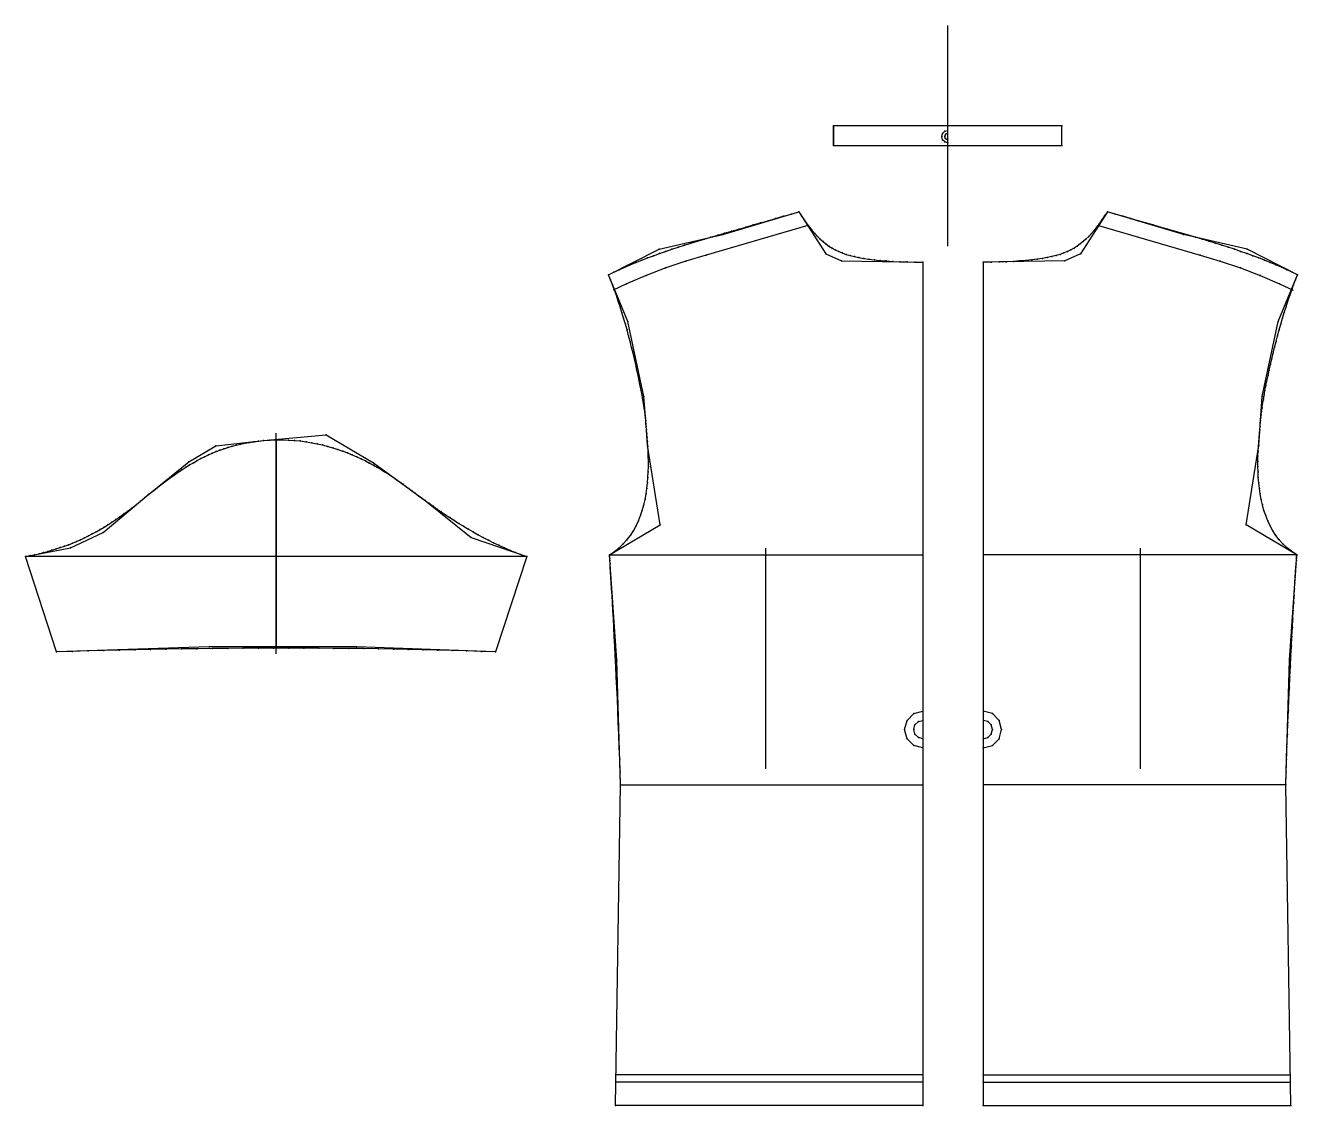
# Model space of a CAD drawing. Extents: x -727 to 1434, y 0 to 1774.
# Drawn here: x 396 to 1434, y 893 to 1774 of the extents above; entities that cross this region are included whole.
import ezdxf

# ---------------------------------------------------------------- set-up
doc = ezdxf.new("R2010")
doc.units = 0

# ---------------------------------------------------------------- blocks, each defined once
blk = doc.blocks.new('7_M')
at = {"layer": '1'}
blk.add_lwpolyline([(876.991638, 893.016296), (881.120056, 1154.720703), (880.800537, 1165.163086), (880.461792, 1175.477539), (880.106018, 1185.646851), (879.735596, 1195.653687), (879.352539, 1205.480591), (878.959106, 1215.110352), (878.557617, 1224.525391), (878.150146, 1233.708496), (877.738953, 1242.642334), (877.326294, 1251.30957), (876.914368, 1259.692749), (876.50531, 1267.774658), (876.101379, 1275.537842), (875.704834, 1282.964844), (875.317871, 1290.038574), (874.942627, 1296.741455), (874.58136, 1303.056274), (874.236328, 1308.965576), (873.909668, 1314.452148), (873.603638, 1319.498535), (873.320374, 1324.08728), (873.062195, 1328.201294), (872.831238, 1331.822998), (872.629761, 1334.935059), (872.459961, 1337.520264), (872.324097, 1339.561279), (872.224243, 1341.040527), (872.16272, 1341.940796), (872.141724, 1342.244751), (876.230164, 1344.919434), (879.965637, 1347.860962), (883.363098, 1351.04834), (886.437317, 1354.460815), (889.203125, 1358.077271), (891.675415, 1361.877075), (893.86908, 1365.839111), (895.798889, 1369.942383), (897.479736, 1374.16626), (898.926514, 1378.489746), (900.153992, 1382.891846), (901.177063, 1387.351563), (902.01062, 1391.848267), (902.669495, 1396.36084), (903.168457, 1400.868408), (903.522461, 1405.350098), (903.746338, 1409.784912), (903.854919, 1414.1521), (903.863098, 1418.430664), (903.785645, 1422.599731), (903.637512, 1426.638306), (903.433472, 1430.525513), (903.188416, 1434.240479), (902.917175, 1437.762207), (902.634644, 1441.069946), (902.355591, 1444.1427), (902.094971, 1446.959473), (901.867615, 1449.499512), (901.688354, 1451.741943), (901.501221, 1453.915649), (901.233521, 1456.37085), (900.88739, 1459.091309), (900.464966, 1462.061279), (899.968445, 1465.264404), (899.399963, 1468.685059), (898.761841, 1472.307007), (898.056091, 1476.114258), (897.284912, 1480.091064), (896.450562, 1484.221069), (895.555237, 1488.488403), (894.601013, 1492.877197), (893.590088, 1497.371216), (892.524658, 1501.95459), (891.406921, 1506.61145), (890.239014, 1511.325562), (889.023193, 1516.081055), (887.761536, 1520.861816), (886.456238, 1525.6521), (885.109497, 1530.435547), (883.723511, 1535.196533), (882.300415, 1539.918701), (880.842407, 1544.586304), (879.351685, 1549.183228), (877.830383, 1553.693481), (876.280762, 1558.101074), (874.704834, 1562.390015), (873.104919, 1566.544312), (871.483154, 1570.547974), (875.786926, 1572.683594), (880.166138, 1574.760132), (884.620789, 1576.780884), (889.150696, 1578.749878), (893.755859, 1580.670654), (898.436218, 1582.547119), (903.19165, 1584.382813), (908.022095, 1586.181641), (912.927551, 1587.947266), (917.907837, 1589.683472), (922.963013, 1591.393799), (928.092896, 1593.082397), (933.297485, 1594.752563), (938.576721, 1596.408203), (943.930481, 1598.053101), (949.358704, 1599.690918), (954.861389, 1601.325439), (960.438354, 1602.960449), (966.089661, 1604.599487), (971.815125, 1606.24646), (977.614746, 1607.905029), (983.488403, 1609.578857), (989.436096, 1611.271973), (995.457703, 1612.987793), (1001.553223, 1614.730103), (1007.722473, 1616.502686), (1013.965454, 1618.309326), (1020.282104, 1620.153809), (1026.672363, 1622.039673), (1028.920654, 1618.602539), (1031.11792, 1615.361206), (1033.279907, 1612.309692), (1035.421997, 1609.442261), (1037.55957, 1606.753052), (1039.708374, 1604.236694), (1041.883911, 1601.887085), (1044.101685, 1599.69873), (1046.377075, 1597.665771), (1048.72583, 1595.782349), (1051.16333, 1594.042847), (1053.705078, 1592.44165), (1056.366821, 1590.972656), (1059.163818, 1589.630493), (1062.111694, 1588.409302), (1065.225952, 1587.303223), (1068.522217, 1586.306519), (1072.015991, 1585.413574), (1075.722656, 1584.618652), (1079.657959, 1583.915771), (1083.837158, 1583.299438), (1088.276001, 1582.763916), (1092.98999, 1582.303223), (1097.994507, 1581.911865), (1103.305176, 1581.583862), (1108.9375, 1581.313721), (1114.907104, 1581.095459), (1121.22937, 1580.923584), (1127.919922, 1580.792236), (1127.896118, 893.00769)], close=True, dxfattribs=at)
at = {"layer": '2'}
for p in [(1026.672363, 1622.039673), (1026.672363, 1622.039673), (1033.90564, 1610.697266), (1127.919922, 1580.792236), (1127.919922, 1580.792236), (871.483154, 1570.547974), (871.483154, 1570.547974), (901.688354, 1451.741943), (901.688354, 1451.741943), (872.141724, 1342.245361), (872.141724, 1342.244751), (872.141724, 1342.244751), (1127.907104, 1192.168457), (1127.907104, 1184.668457), (881.120056, 1154.720703), (881.120056, 1154.720703), (881.120605, 1154.720703), (1127.897339, 918.007385), (1127.896729, 912.007385), (876.991638, 893.016296), (876.991638, 893.016296), (1127.896118, 893.00769), (1127.896118, 893.00769)]:
    blk.add_point(p, dxfattribs=at)
at = {"layer": '3'}
for p in [(1020.282104, 1620.153809), (983.488403, 1609.578857), (989.436096, 1611.271973), (995.457703, 1612.987793), (1001.553223, 1614.730103), (1007.722473, 1616.502686), (1013.965454, 1618.309326), (1028.920654, 1618.602539), (1031.11792, 1615.361206), (1033.279907, 1612.309692), (1035.421997, 1609.442261), (949.358704, 1599.690918), (954.861389, 1601.325439), (960.438354, 1602.960449), (964.544678, 1603.596802), (966.089661, 1604.599487), (971.815125, 1606.24646), (977.614746, 1607.905029), (1037.55957, 1606.753052), (1039.708374, 1604.236694), (1041.883911, 1601.887085), (1044.101685, 1599.69873), (912.721619, 1591.492188), (917.907837, 1589.683472), (922.963013, 1591.393799), (928.092896, 1593.082397), (933.297485, 1594.752563), (938.576721, 1596.408203), (943.930481, 1598.053101), (1046.377075, 1597.665771), (1048.72583, 1595.782349), (1051.16333, 1594.042847), (1053.705078, 1592.44165), (1056.366821, 1590.972656), (1059.163818, 1589.630493), (1062.111694, 1588.409302), (889.150696, 1578.749878), (893.755859, 1580.670654), (898.436218, 1582.547119), (903.19165, 1584.382813), (908.022095, 1586.181641), (912.927551, 1587.947266), (934.521545, 1581.627686), (951.071167, 1586.521484), (1048.702148, 1587.851074), (1061.414917, 1581.885254), (1065.225952, 1587.303223), (1068.522217, 1586.306519), (1072.015991, 1585.413574), (1075.722656, 1584.618652), (1079.657959, 1583.915771), (1083.837158, 1583.299438), (1088.276001, 1582.763916), (1092.98999, 1582.303223), (1097.994507, 1581.911865), (1103.305176, 1581.583862), (1108.9375, 1581.313721), (1114.907104, 1581.095459), (1121.22937, 1580.923584), (875.786926, 1572.683594), (880.166138, 1574.760132), (884.620789, 1576.780884), (902.016052, 1570.04541), (918.149414, 1576.171875), (873.104919, 1566.544312), (874.704834, 1562.390015), (876.280762, 1558.101074), (886.149963, 1563.259277), (877.830383, 1553.693481), (879.351685, 1549.183228), (880.842407, 1544.586304), (882.300415, 1539.918701), (883.723511, 1535.196533), (885.109497, 1530.435547), (887.258911, 1532.625977), (886.456238, 1525.6521), (887.761536, 1520.861816), (889.023193, 1516.081055), (890.239014, 1511.325562), (891.406921, 1506.61145), (892.524658, 1501.95459), (893.590088, 1497.371216), (894.601013, 1492.877197), (895.555237, 1488.488403), (896.450562, 1484.221069), (897.284912, 1480.091064), (898.056091, 1476.114258), (898.761841, 1472.307007), (899.399963, 1468.685059), (899.968445, 1465.264404), (900.276489, 1471.34375), (900.464966, 1462.061279), (900.88739, 1459.091309), (901.233521, 1456.37085), (901.501221, 1453.915649), (901.867615, 1449.499512), (902.094971, 1446.959473), (902.355591, 1444.1427), (902.634644, 1441.069946), (902.917175, 1437.762207), (903.188416, 1434.240479), (903.141113, 1431.57251), (903.433472, 1430.525513), (903.637512, 1426.638306), (903.785645, 1422.599731), (903.854919, 1414.1521), (903.863098, 1418.430664), (903.522461, 1405.350098), (903.746338, 1409.784912), (902.01062, 1391.848267), (902.669495, 1396.36084), (903.168457, 1400.868408), (900.153992, 1382.891846), (901.177063, 1387.351563), (897.479736, 1374.16626), (898.926514, 1378.489746), (891.675415, 1361.877075), (893.86908, 1365.839111), (895.798889, 1369.942383), (913.416931, 1366.742798), (883.363098, 1351.04834), (886.437317, 1354.460815), (889.203125, 1358.077271), (872.16272, 1341.940796), (872.224243, 1341.040527), (872.324097, 1339.561279), (876.230164, 1344.919434), (879.965637, 1347.860962), (872.459961, 1337.520264), (872.629761, 1334.935059), (872.831238, 1331.822998), (873.062195, 1328.201294), (873.320374, 1324.08728), (873.603638, 1319.498535), (873.909668, 1314.452148), (874.236328, 1308.965576), (874.58136, 1303.056274), (874.942627, 1296.741455), (875.317871, 1290.038574), (875.704834, 1282.964844), (876.101379, 1275.537842), (876.50531, 1267.774658), (876.914368, 1259.692749), (878.131042, 1256.225342), (877.326294, 1251.30957), (877.738953, 1242.642334), (878.150146, 1233.708496), (878.557617, 1224.525391), (878.959106, 1215.110352), (879.352539, 1205.480591), (1114.916992, 1207.168457), (1120.407104, 1212.658936), (1124.157104, 1206.163574), (879.735596, 1195.653687), (1112.907104, 1199.668457), (1120.407104, 1199.668457), (1121.411743, 1203.418457), (1121.411743, 1195.918457), (880.106018, 1185.646851), (1114.916992, 1192.168457), (1120.407104, 1186.678101), (1124.157104, 1193.173462), (880.461792, 1175.477539), (880.800537, 1165.163086)]:
    blk.add_point(p, dxfattribs=at)
at = {"layer": '4'}
for p in [(900.519775, 1461.675781), (901.688354, 1451.741943)]:
    blk.add_point(p, dxfattribs=at)
at = {"layer": '7'}
blk.add_line((999.701538, 1167.523682), (999.701538, 1347.523682), dxfattribs=at)
at = {"layer": '8'}
for points in [[(1033.90564, 1610.697266), (951.071167, 1586.521484), (934.521545, 1581.627686), (918.149414, 1576.171875), (902.016052, 1570.04541), (886.149963, 1563.259277), (875.057434, 1558.043457)], [(872.141724, 1342.245361), (1127.817993, 1342.235718)], [(1127.907104, 1184.668457), (1120.407104, 1186.678101), (1114.916992, 1192.168457), (1112.907104, 1199.668457), (1114.916992, 1207.168457), (1120.407104, 1212.658936), (1127.907104, 1214.668457)], [(1127.907104, 1192.168457), (1124.157104, 1193.173462), (1121.411743, 1195.918457), (1120.407104, 1199.668457), (1121.411743, 1203.418457), (1124.157104, 1206.163574), (1127.907104, 1207.168457)], [(881.120605, 1154.720703), (1127.931519, 1154.712158)], [(1127.897339, 918.007385), (876.992859, 918.016296)], [(1127.896729, 912.007385), (876.992249, 912.016174)]]:
    blk.add_lwpolyline(points, dxfattribs=at)
at = {"layer": '84'}
blk.add_lwpolyline([(876.991638, 893.016296), (881.120056, 1154.720703), (878.131042, 1256.225342), (872.141724, 1342.244751), (872.141724, 1342.244751), (913.416931, 1366.742798), (903.141113, 1431.57251), (901.688354, 1451.741943), (900.276489, 1471.34375), (887.258911, 1532.625977), (871.483154, 1570.547974), (912.721619, 1591.492188), (964.544678, 1603.596802), (1026.672363, 1622.039673), (1048.702148, 1587.851074), (1061.414917, 1581.885254), (1127.919922, 1580.792236), (1127.896118, 893.00769)], close=True, dxfattribs=at)
blk = doc.blocks.new('Pattern2D_768527_M')
at = {"layer": '1'}
blk.add_lwpolyline([(1055.054443, 1675.99939), (1148.203857, 1675.99939), (1241.353271, 1675.999878), (1241.353271, 1691.99939), (1148.203857, 1691.99939), (1055.054443, 1691.999878)], close=True, dxfattribs=at)
at = {"layer": '2'}
for p in [(1055.054443, 1691.999878), (1055.054443, 1691.999878), (1148.203857, 1691.99939), (1148.203857, 1691.99939), (1241.353271, 1691.99939), (1241.353271, 1691.99939), (1055.054443, 1675.999878), (1055.054443, 1675.99939), (1055.054443, 1675.99939), (1148.203857, 1680.812012), (1148.203857, 1678.312012), (1148.203857, 1675.999878), (1148.203857, 1675.99939), (1148.203857, 1675.99939), (1241.353271, 1675.999878), (1241.353271, 1675.999878), (1241.353271, 1675.999878)]:
    blk.add_point(p, dxfattribs=at)
at = {"layer": '3'}
for p in [(1143.203857, 1683.312012), (1143.874146, 1685.812012), (1145.703857, 1687.64209), (1145.703857, 1683.312012), (1146.039063, 1684.562012), (1146.039063, 1682.062012), (1146.953857, 1685.476929), (1143.874146, 1680.812012), (1145.703857, 1678.981812), (1146.953857, 1681.147095)]:
    blk.add_point(p, dxfattribs=at)
at = {"layer": '4'}
for p in [(1055.054443, 1675.99939), (1241.353271, 1675.999878)]:
    blk.add_point(p, dxfattribs=at)
at = {"layer": '7'}
blk.add_line((1148.203857, 1593.999634), (1148.203857, 1773.999634), dxfattribs=at)
at = {"layer": '8'}
for points in [[(1055.054443, 1675.999878), (1055.054443, 1691.999878)], [(1148.203857, 1675.999878), (1148.203857, 1691.999878)], [(1241.353271, 1675.999878), (1241.353271, 1691.999878)], [(1148.203857, 1678.312012), (1145.703857, 1678.981812), (1143.874146, 1680.812012), (1143.203857, 1683.312012), (1143.874146, 1685.812012), (1145.703857, 1687.64209), (1148.203857, 1688.312012)], [(1148.203857, 1680.812012), (1146.953857, 1681.147095), (1146.039063, 1682.062012), (1145.703857, 1683.312012), (1146.039063, 1684.562012), (1146.953857, 1685.476929), (1148.203857, 1685.812012)]]:
    blk.add_lwpolyline(points, dxfattribs=at)
at = {"layer": '84'}
blk.add_lwpolyline([(1055.054443, 1675.99939), (1148.203857, 1675.99939), (1241.353271, 1675.999878), (1241.353271, 1691.99939), (1148.203857, 1691.99939), (1055.054443, 1691.999878)], close=True, dxfattribs=at)
blk = doc.blocks.new('36_M')
at = {"layer": '1'}
blk.add_lwpolyline([(421.055359, 1263.065552), (395.63916, 1340.786743), (399.398743, 1341.532349), (403.091675, 1342.320801), (406.72229, 1343.154663), (410.2948, 1344.036499), (413.813354, 1344.968628), (417.282166, 1345.953613), (420.705566, 1346.994141), (424.087677, 1348.092407), (427.432678, 1349.250977), (430.744873, 1350.472534), (434.028503, 1351.759399), (437.287659, 1353.114136), (440.526672, 1354.539185), (443.749695, 1356.037109), (446.960999, 1357.610352), (450.164734, 1359.261353), (453.365173, 1360.992798), (456.566528, 1362.807007), (459.77301, 1364.706421), (462.988831, 1366.693726), (466.218201, 1368.771362), (469.465363, 1370.941772), (472.734497, 1373.20752), (476.029846, 1375.570923), (479.355652, 1378.03479), (482.716095, 1380.601318), (486.115387, 1383.273071), (489.5578, 1386.052612), (493.047455, 1388.942383), (496.711365, 1391.893433), (500.283417, 1394.732666), (503.771362, 1397.46167), (507.18277, 1400.082275), (510.525269, 1402.596313), (513.806396, 1405.005493), (517.033936, 1407.311523), (520.215393, 1409.516113), (523.358398, 1411.621094), (526.470581, 1413.628052), (529.559631, 1415.53894), (532.633057, 1417.355225), (535.698486, 1419.078979), (538.763672, 1420.71167), (541.83606, 1422.255127), (544.92334, 1423.71106), (548.033203, 1425.081299), (551.173157, 1426.367554), (554.350891, 1427.571533), (557.574036, 1428.694946), (560.850159, 1429.739624), (564.18689, 1430.707153), (567.591919, 1431.599487), (571.072754, 1432.418213), (574.637085, 1433.165161), (578.292542, 1433.841919), (582.046692, 1434.450439), (585.907166, 1434.99231), (589.881653, 1435.46936), (595.111755, 1435.838501), (600.252686, 1436.021729), (605.303345, 1436.027588), (610.262817, 1435.864258), (615.129944, 1435.540161), (619.903809, 1435.063721), (624.583313, 1434.443237), (629.16748, 1433.687134), (633.655212, 1432.803833), (638.045532, 1431.801514), (642.337402, 1430.688721), (646.529785, 1429.473877), (650.621704, 1428.165039), (654.612, 1426.770874), (658.499756, 1425.299683), (662.283936, 1423.759766), (665.96344, 1422.159424), (669.537354, 1420.507324), (673.004517, 1418.811523), (676.363953, 1417.080444), (679.614685, 1415.322632), (682.755615, 1413.546265), (685.785767, 1411.759888), (688.704102, 1409.97168), (691.509583, 1408.190186), (694.201111, 1406.423584), (696.777771, 1404.68042), (699.238464, 1402.968994), (701.582153, 1401.297607), (703.744995, 1399.72644), (706.028076, 1398.050903), (708.429016, 1396.278442), (710.945496, 1394.416626), (713.575256, 1392.4729), (716.315979, 1390.454956), (719.165222, 1388.369995), (722.120728, 1386.22583), (725.180237, 1384.029907), (728.341248, 1381.789551), (731.601563, 1379.512451), (734.958862, 1377.205933), (738.410767, 1374.877686), (741.954834, 1372.535156), (745.588989, 1370.185791), (749.31073, 1367.83728), (753.117798, 1365.496826), (757.007751, 1363.172241), (760.978394, 1360.87085), (765.027344, 1358.60022), (769.152283, 1356.367798), (773.35083, 1354.181152), (777.620789, 1352.047852), (781.959717, 1349.97522), (786.365295, 1347.970947), (790.835205, 1346.04248), (795.367126, 1344.197266), (799.95874, 1342.442871), (804.607666, 1340.786743), (779.188965, 1263.064575), (767.427979, 1263.474487), (755.619873, 1263.854248), (743.765259, 1264.203979), (731.864563, 1264.523682), (719.918457, 1264.813599), (707.927612, 1265.07373), (695.892334, 1265.304199), (683.813354, 1265.505127), (671.691223, 1265.676514), (659.52655, 1265.818604), (647.319763, 1265.931396), (635.071533, 1266.015015), (622.78241, 1266.069458), (610.452942, 1266.094971), (598.08374, 1266.091675), (585.675293, 1266.059448), (573.22821, 1265.998657), (560.743042, 1265.90918), (548.220398, 1265.79126), (535.660828, 1265.644897), (523.064819, 1265.470215), (510.433044, 1265.267334), (497.766022, 1265.036377), (485.064301, 1264.777344), (472.328491, 1264.490479), (459.559113, 1264.175659), (446.756744, 1263.833252), (433.921997, 1263.463135)], close=True, dxfattribs=at)
at = {"layer": '2'}
for p in [(589.881653, 1435.46936), (589.881653, 1435.46936), (600.145386, 1436.264648), (701.582153, 1401.297607), (701.582153, 1401.297607), (493.047455, 1388.942383), (493.047455, 1388.942383), (395.63916, 1340.786743), (395.63916, 1340.786743), (804.607666, 1340.786743), (804.607666, 1340.786743), (804.643066, 1340.773071), (421.055359, 1263.065552), (421.055359, 1263.065552), (779.188965, 1263.064575), (779.188965, 1263.064575)]:
    blk.add_point(p, dxfattribs=at)
at = {"layer": '3'}
for p in [(571.072754, 1432.418213), (574.637085, 1433.165161), (578.292542, 1433.841919), (582.046692, 1434.450439), (585.907166, 1434.99231), (595.111755, 1435.838501), (600.252686, 1436.021729), (605.303345, 1436.027588), (610.262817, 1435.864258), (615.129944, 1435.540161), (619.903809, 1435.063721), (624.583313, 1434.443237), (629.16748, 1433.687134), (633.655212, 1432.803833), (640.867126, 1439.962891), (541.83606, 1422.255127), (544.92334, 1423.71106), (548.033203, 1425.081299), (550.886475, 1431.166138), (551.173157, 1426.367554), (554.350891, 1427.571533), (557.574036, 1428.694946), (560.850159, 1429.739624), (564.18689, 1430.707153), (567.591919, 1431.599487), (638.045532, 1431.801514), (642.337402, 1430.688721), (646.529785, 1429.473877), (650.621704, 1428.165039), (654.612, 1426.770874), (658.499756, 1425.299683), (662.283936, 1423.759766), (665.96344, 1422.159424), (523.358398, 1411.621094), (526.470581, 1413.628052), (528.933044, 1418.015015), (529.559631, 1415.53894), (532.633057, 1417.355225), (535.698486, 1419.078979), (538.763672, 1420.71167), (669.537354, 1420.507324), (673.004517, 1418.811523), (676.363953, 1417.080444), (679.494995, 1417.233154), (679.614685, 1415.322632), (682.755615, 1413.546265), (685.785767, 1411.759888), (510.525269, 1402.596313), (513.806396, 1405.005493), (517.033936, 1407.311523), (520.215393, 1409.516113), (688.704102, 1409.97168), (691.509583, 1408.190186), (694.201111, 1406.423584), (696.777771, 1404.68042), (699.238464, 1402.968994), (496.711365, 1391.893433), (500.283417, 1394.732666), (503.771362, 1397.46167), (507.18277, 1400.082275), (703.744995, 1399.72644), (706.028076, 1398.050903), (708.429016, 1396.278442), (710.945496, 1394.416626), (713.575256, 1392.4729), (482.716095, 1380.601318), (486.115387, 1383.273071), (489.5578, 1386.052612), (716.315979, 1390.454956), (719.165222, 1388.369995), (721.900879, 1386.637939), (722.120728, 1386.22583), (725.180237, 1384.029907), (728.341248, 1381.789551), (469.465363, 1370.941772), (472.734497, 1373.20752), (476.029846, 1375.570923), (479.355652, 1378.03479), (731.601563, 1379.512451), (734.958862, 1377.205933), (738.410767, 1374.877686), (741.954834, 1372.535156), (745.588989, 1370.185791), (453.365173, 1360.992798), (456.566528, 1362.807007), (459.071625, 1360.466553), (459.77301, 1364.706421), (462.988831, 1366.693726), (466.218201, 1368.771362), (749.31073, 1367.83728), (753.117798, 1365.496826), (757.007751, 1363.172241), (760.978394, 1360.87085), (430.744873, 1350.472534), (434.028503, 1351.759399), (437.287659, 1353.114136), (440.526672, 1354.539185), (443.749695, 1356.037109), (446.960999, 1357.610352), (450.164734, 1359.261353), (759.398071, 1356.296265), (765.027344, 1358.60022), (769.152283, 1356.367798), (773.35083, 1354.181152), (777.620789, 1352.047852), (781.959717, 1349.97522), (399.398743, 1341.532349), (403.091675, 1342.320801), (406.72229, 1343.154663), (410.2948, 1344.036499), (413.813354, 1344.968628), (417.282166, 1345.953613), (420.705566, 1346.994141), (424.087677, 1348.092407), (427.432678, 1349.250977), (432.316925, 1347.794678), (786.365295, 1347.970947), (790.835205, 1346.04248), (795.367126, 1344.197266), (799.95874, 1342.442871), (545.584839, 1267.04187), (665.729126, 1267.173218), (433.921997, 1263.463135), (446.756744, 1263.833252), (459.559113, 1264.175659), (472.328491, 1264.490479), (485.064301, 1264.777344), (497.766022, 1265.036377), (510.433044, 1265.267334), (523.064819, 1265.470215), (535.660828, 1265.644897), (548.220398, 1265.79126), (560.743042, 1265.90918), (573.22821, 1265.998657), (585.675293, 1266.059448), (598.08374, 1266.091675), (610.452942, 1266.094971), (622.78241, 1266.069458), (635.071533, 1266.015015), (647.319763, 1265.931396), (659.52655, 1265.818604), (671.691223, 1265.676514), (683.813354, 1265.505127), (695.892334, 1265.304199), (707.927612, 1265.07373), (719.918457, 1264.813599), (731.864563, 1264.523682), (743.765259, 1264.203979), (755.619873, 1263.854248), (767.427979, 1263.474487)]:
    blk.add_point(p, dxfattribs=at)
at = {"layer": '4'}
for p in [(589.881653, 1435.46936), (693.354309, 1406.97937), (701.582153, 1401.297607), (493.047455, 1388.942383)]:
    blk.add_point(p, dxfattribs=at)
at = {"layer": '7'}
blk.add_line((600.123413, 1261.513672), (600.123413, 1441.513672), dxfattribs=at)
at = {"layer": '8'}
for points in [[(600.145386, 1436.264648), (600.139282, 1266.264893)], [(804.643066, 1340.773071), (395.63916, 1340.787231)]]:
    blk.add_lwpolyline(points, dxfattribs=at)
at = {"layer": '84'}
blk.add_lwpolyline([(421.055359, 1263.065552), (395.63916, 1340.786743), (432.316925, 1347.794678), (459.071625, 1360.466553), (493.047455, 1388.942383), (528.933044, 1418.015015), (550.886475, 1431.166138), (589.881653, 1435.46936), (640.867126, 1439.962891), (679.494995, 1417.233154), (701.582153, 1401.297607), (721.900879, 1386.637939), (759.398071, 1356.296265), (804.607666, 1340.786743), (779.188965, 1263.064575), (665.729126, 1267.173218), (545.584839, 1267.04187)], close=True, dxfattribs=at)
blk = doc.blocks.new('38_M')
at = {"layer": '1'}
blk.add_lwpolyline([(1428.035645, 893.016296), (1423.907227, 1154.720703), (1424.226685, 1165.163086), (1424.56543, 1175.477539), (1424.921143, 1185.646851), (1425.291626, 1195.653687), (1425.674683, 1205.480591), (1426.068115, 1215.110352), (1426.469604, 1224.525391), (1426.877075, 1233.708496), (1427.288208, 1242.642334), (1427.700928, 1251.30957), (1428.112915, 1259.692749), (1428.521973, 1267.774658), (1428.925781, 1275.537842), (1429.322388, 1282.964844), (1429.709351, 1290.038574), (1430.084595, 1296.741455), (1430.445923, 1303.056274), (1430.790894, 1308.965576), (1431.117554, 1314.452148), (1431.423584, 1319.498535), (1431.706787, 1324.08728), (1431.965088, 1328.201294), (1432.195923, 1331.822998), (1432.397461, 1334.935059), (1432.567261, 1337.520264), (1432.703125, 1339.561279), (1432.802979, 1341.040527), (1432.864502, 1341.940796), (1432.885498, 1342.244751), (1428.796997, 1344.919434), (1425.061523, 1347.860962), (1421.664185, 1351.04834), (1418.589966, 1354.460815), (1415.824097, 1358.077271), (1413.351807, 1361.877075), (1411.158203, 1365.839111), (1409.228271, 1369.942383), (1407.547485, 1374.16626), (1406.100708, 1378.489746), (1404.873169, 1382.891846), (1403.850098, 1387.351563), (1403.016602, 1391.848267), (1402.357788, 1396.36084), (1401.858765, 1400.868408), (1401.504761, 1405.350098), (1401.280884, 1409.784912), (1401.172241, 1414.1521), (1401.164185, 1418.430664), (1401.241577, 1422.599731), (1401.389771, 1426.638306), (1401.59375, 1430.525513), (1401.838867, 1434.240479), (1402.110107, 1437.762207), (1402.392578, 1441.069946), (1402.671631, 1444.1427), (1402.932251, 1446.959473), (1403.159546, 1449.499512), (1403.338867, 1451.741943), (1403.526001, 1453.915649), (1403.793701, 1456.37085), (1404.139893, 1459.091309), (1404.562256, 1462.061279), (1405.058838, 1465.264404), (1405.627197, 1468.685059), (1406.265381, 1472.307007), (1406.971191, 1476.114258), (1407.74231, 1480.091064), (1408.57666, 1484.221069), (1409.471924, 1488.488403), (1410.42627, 1492.877197), (1411.437134, 1497.371216), (1412.502563, 1501.95459), (1413.620239, 1506.61145), (1414.788208, 1511.325562), (1416.004028, 1516.081055), (1417.265747, 1520.861816), (1418.571045, 1525.6521), (1419.917725, 1530.435547), (1421.303711, 1535.196533), (1422.726807, 1539.918701), (1424.184814, 1544.586304), (1425.675537, 1549.183228), (1427.196777, 1553.693481), (1428.74646, 1558.101074), (1430.322388, 1562.390015), (1431.922363, 1566.544312), (1433.544067, 1570.547974), (1429.240234, 1572.683594), (1424.861084, 1574.760132), (1420.406494, 1576.780884), (1415.876465, 1578.749878), (1411.271362, 1580.670654), (1406.591064, 1582.547119), (1401.835571, 1584.382813), (1397.005127, 1586.181641), (1392.099731, 1587.947266), (1387.119385, 1589.683472), (1382.064209, 1591.393799), (1376.934326, 1593.082397), (1371.729736, 1594.752563), (1366.450439, 1596.408203), (1361.096802, 1598.053101), (1355.668457, 1599.690918), (1350.165894, 1601.325439), (1344.588867, 1602.960449), (1338.937622, 1604.599487), (1333.212036, 1606.24646), (1327.412476, 1607.905029), (1321.538818, 1609.578857), (1315.591064, 1611.271973), (1309.569458, 1612.987793), (1303.473999, 1614.730103), (1297.30481, 1616.502686), (1291.061768, 1618.309326), (1284.745117, 1620.153809), (1278.354858, 1622.039673), (1276.106567, 1618.602539), (1273.909302, 1615.361206), (1271.747314, 1612.309692), (1269.605225, 1609.442261), (1267.467651, 1606.753052), (1265.318848, 1604.236694), (1263.143311, 1601.887085), (1260.925537, 1599.69873), (1258.650146, 1597.665771), (1256.301392, 1595.782349), (1253.863892, 1594.042847), (1251.322144, 1592.44165), (1248.6604, 1590.972656), (1245.863403, 1589.630493), (1242.915527, 1588.409302), (1239.80127, 1587.303223), (1236.505005, 1586.306519), (1233.01123, 1585.413574), (1229.304565, 1584.618652), (1225.369385, 1583.915771), (1221.190063, 1583.299438), (1216.751221, 1582.763916), (1212.037231, 1582.303223), (1207.032715, 1581.911865), (1201.722046, 1581.583862), (1196.089722, 1581.313721), (1190.120117, 1581.095459), (1183.797852, 1580.923584), (1177.1073, 1580.792236), (1177.131104, 893.00769)], close=True, dxfattribs=at)
at = {"layer": '2'}
for p in [(1278.354858, 1622.039673), (1278.354858, 1622.039673), (1271.121582, 1610.697266), (1177.1073, 1580.792236), (1177.1073, 1580.792236), (1433.544067, 1570.547974), (1433.544067, 1570.547974), (1403.338867, 1451.741943), (1403.338867, 1451.741943), (1432.885498, 1342.245361), (1432.885498, 1342.244751), (1432.885498, 1342.244751), (1177.120117, 1192.168457), (1177.120117, 1184.668457), (1423.906616, 1154.720703), (1423.907227, 1154.720703), (1423.907227, 1154.720703), (1177.129883, 918.007385), (1177.130493, 912.007385), (1177.131104, 893.00769), (1177.131104, 893.00769), (1428.035645, 893.016296), (1428.035645, 893.016296)]:
    blk.add_point(p, dxfattribs=at)
at = {"layer": '3'}
for p in [(1284.745117, 1620.153809), (1269.605225, 1609.442261), (1271.747314, 1612.309692), (1273.909302, 1615.361206), (1276.106567, 1618.602539), (1291.061768, 1618.309326), (1297.30481, 1616.502686), (1303.473999, 1614.730103), (1309.569458, 1612.987793), (1315.591064, 1611.271973), (1321.538818, 1609.578857), (1260.925537, 1599.69873), (1263.143311, 1601.887085), (1265.318848, 1604.236694), (1267.467651, 1606.753052), (1327.412476, 1607.905029), (1333.212036, 1606.24646), (1338.937622, 1604.599487), (1340.482544, 1603.596802), (1344.588867, 1602.960449), (1350.165894, 1601.325439), (1355.668457, 1599.690918), (1242.915527, 1588.409302), (1245.863403, 1589.630493), (1248.6604, 1590.972656), (1251.322144, 1592.44165), (1253.863892, 1594.042847), (1256.301392, 1595.782349), (1258.650146, 1597.665771), (1361.096802, 1598.053101), (1366.450439, 1596.408203), (1371.729736, 1594.752563), (1376.934326, 1593.082397), (1382.064209, 1591.393799), (1387.119385, 1589.683472), (1392.305664, 1591.492188), (1183.797852, 1580.923584), (1190.120117, 1581.095459), (1196.089722, 1581.313721), (1201.722046, 1581.583862), (1207.032715, 1581.911865), (1212.037231, 1582.303223), (1216.751221, 1582.763916), (1221.190063, 1583.299438), (1225.369385, 1583.915771), (1229.304565, 1584.618652), (1233.01123, 1585.413574), (1236.505005, 1586.306519), (1239.80127, 1587.303223), (1243.612305, 1581.885254), (1256.325073, 1587.851074), (1353.956055, 1586.521484), (1370.505737, 1581.627686), (1392.099731, 1587.947266), (1397.005127, 1586.181641), (1401.835571, 1584.382813), (1406.591064, 1582.547119), (1411.271362, 1580.670654), (1415.876465, 1578.749878), (1386.877808, 1576.171875), (1403.01123, 1570.04541), (1420.406494, 1576.780884), (1424.861084, 1574.760132), (1429.240234, 1572.683594), (1418.877319, 1563.259277), (1428.74646, 1558.101074), (1430.322388, 1562.390015), (1431.922363, 1566.544312), (1425.675537, 1549.183228), (1427.196777, 1553.693481), (1422.726807, 1539.918701), (1424.184814, 1544.586304), (1417.768311, 1532.625977), (1419.917725, 1530.435547), (1421.303711, 1535.196533), (1416.004028, 1516.081055), (1417.265747, 1520.861816), (1418.571045, 1525.6521), (1413.620239, 1506.61145), (1414.788208, 1511.325562), (1411.437134, 1497.371216), (1412.502563, 1501.95459), (1408.57666, 1484.221069), (1409.471924, 1488.488403), (1410.42627, 1492.877197), (1406.971191, 1476.114258), (1407.74231, 1480.091064), (1404.750732, 1471.34375), (1405.058838, 1465.264404), (1405.627197, 1468.685059), (1406.265381, 1472.307007), (1403.526001, 1453.915649), (1403.793701, 1456.37085), (1404.139893, 1459.091309), (1404.562256, 1462.061279), (1402.671631, 1444.1427), (1402.932251, 1446.959473), (1403.159546, 1449.499512), (1401.838867, 1434.240479), (1402.110107, 1437.762207), (1402.392578, 1441.069946), (1401.241577, 1422.599731), (1401.389771, 1426.638306), (1401.59375, 1430.525513), (1401.886108, 1431.57251), (1401.164185, 1418.430664), (1401.172241, 1414.1521), (1401.280884, 1409.784912), (1401.504761, 1405.350098), (1401.858765, 1400.868408), (1402.357788, 1396.36084), (1403.016602, 1391.848267), (1403.850098, 1387.351563), (1404.873169, 1382.891846), (1406.100708, 1378.489746), (1407.547485, 1374.16626), (1391.610352, 1366.742798), (1409.228271, 1369.942383), (1411.158203, 1365.839111), (1413.351807, 1361.877075), (1415.824097, 1358.077271), (1418.589966, 1354.460815), (1421.664185, 1351.04834), (1425.061523, 1347.860962), (1428.796997, 1344.919434), (1432.703125, 1339.561279), (1432.802979, 1341.040527), (1432.864502, 1341.940796), (1432.195923, 1331.822998), (1432.397461, 1334.935059), (1432.567261, 1337.520264), (1431.423584, 1319.498535), (1431.706787, 1324.08728), (1431.965088, 1328.201294), (1430.790894, 1308.965576), (1431.117554, 1314.452148), (1430.445923, 1303.056274), (1429.709351, 1290.038574), (1430.084595, 1296.741455), (1429.322388, 1282.964844), (1428.521973, 1267.774658), (1428.925781, 1275.537842), (1426.89624, 1256.225342), (1428.112915, 1259.692749), (1427.700928, 1251.30957), (1427.288208, 1242.642334), (1426.877075, 1233.708496), (1426.068115, 1215.110352), (1426.469604, 1224.525391), (1180.870117, 1206.163574), (1184.620117, 1212.658936), (1190.110229, 1207.168457), (1425.674683, 1205.480591), (1183.615479, 1203.418457), (1183.615479, 1195.918457), (1184.620117, 1199.668457), (1192.120117, 1199.668457), (1425.291626, 1195.653687), (1180.870117, 1193.173462), (1184.620117, 1186.678101), (1190.110229, 1192.168457), (1424.921143, 1185.646851), (1424.56543, 1175.477539), (1424.226685, 1165.163086)]:
    blk.add_point(p, dxfattribs=at)
at = {"layer": '4'}
for p in [(1404.507446, 1461.675781), (1403.338867, 1451.741943)]:
    blk.add_point(p, dxfattribs=at)
at = {"layer": '7'}
blk.add_line((1305.325684, 1167.523682), (1305.325684, 1347.523682), dxfattribs=at)
at = {"layer": '8'}
for points in [[(1271.121582, 1610.697266), (1353.956055, 1586.521484), (1370.505737, 1581.627686), (1386.877808, 1576.171875), (1403.01123, 1570.04541), (1418.877319, 1563.259277), (1429.969727, 1558.043457)], [(1432.885498, 1342.245361), (1177.209229, 1342.235718)], [(1177.120117, 1184.668457), (1184.620117, 1186.678101), (1190.110229, 1192.168457), (1192.120117, 1199.668457), (1190.110229, 1207.168457), (1184.620117, 1212.658936), (1177.120117, 1214.668457)], [(1177.120117, 1192.168457), (1180.870117, 1193.173462), (1183.615479, 1195.918457), (1184.620117, 1199.668457), (1183.615479, 1203.418457), (1180.870117, 1206.163574), (1177.120117, 1207.168457)], [(1423.906616, 1154.720703), (1177.095703, 1154.712158)], [(1177.129883, 918.007385), (1428.034424, 918.016296)], [(1177.130493, 912.007385), (1428.035034, 912.016174)]]:
    blk.add_lwpolyline(points, dxfattribs=at)
at = {"layer": '84'}
blk.add_lwpolyline([(1428.035645, 893.016296), (1423.907227, 1154.720703), (1426.89624, 1256.225342), (1432.885498, 1342.244751), (1432.885498, 1342.244751), (1391.610352, 1366.742798), (1401.886108, 1431.57251), (1403.338867, 1451.741943), (1404.750732, 1471.34375), (1417.768311, 1532.625977), (1433.544067, 1570.547974), (1392.305664, 1591.492188), (1340.482544, 1603.596802), (1278.354858, 1622.039673), (1256.325073, 1587.851074), (1243.612305, 1581.885254), (1177.1073, 1580.792236), (1177.131104, 893.00769)], close=True, dxfattribs=at)

msp = doc.modelspace()

# ---------------------------------------------------------------- block references
at = {"layer": '1'}
for name in ['Pattern2D_768527_M', '7_M', '38_M', '36_M']:
    msp.add_blockref(name, (0, 0), dxfattribs=at)

doc.saveas('drawing.dxf')
